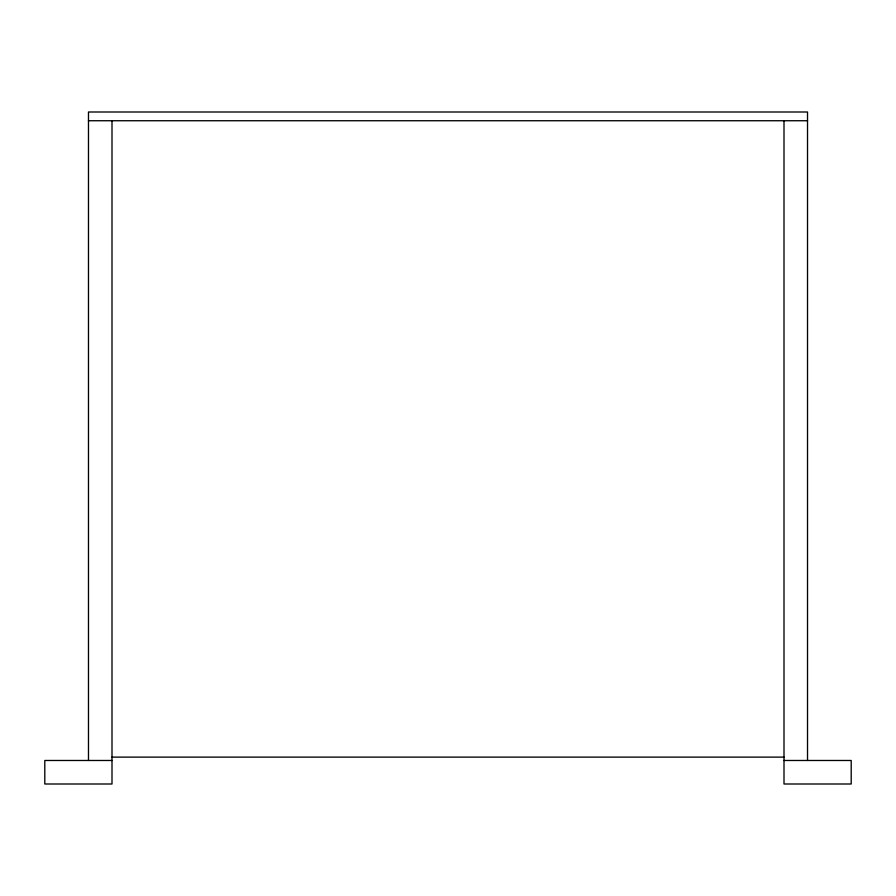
<?xml version="1.0" encoding="UTF-8"?>
<svg xmlns="http://www.w3.org/2000/svg" width="896" height="896" viewBox="0 0 896 896"><rect width="100%" height="100%" fill="white"/><g stroke="black" fill="none" stroke-linecap="round" stroke-linejoin="round"><path stroke-width="1.34" d="M88.48 120.736L807.52 120.736M112 757.12L784 757.12M112 760.48L44.8 760.48L44.8 784L112 784L112 120.736M784 760.48L851.2 760.48L851.2 784L784 784L784 120.736M807.52 760.48L807.52 112L88.48 112L88.48 760.48"/></g></svg>
